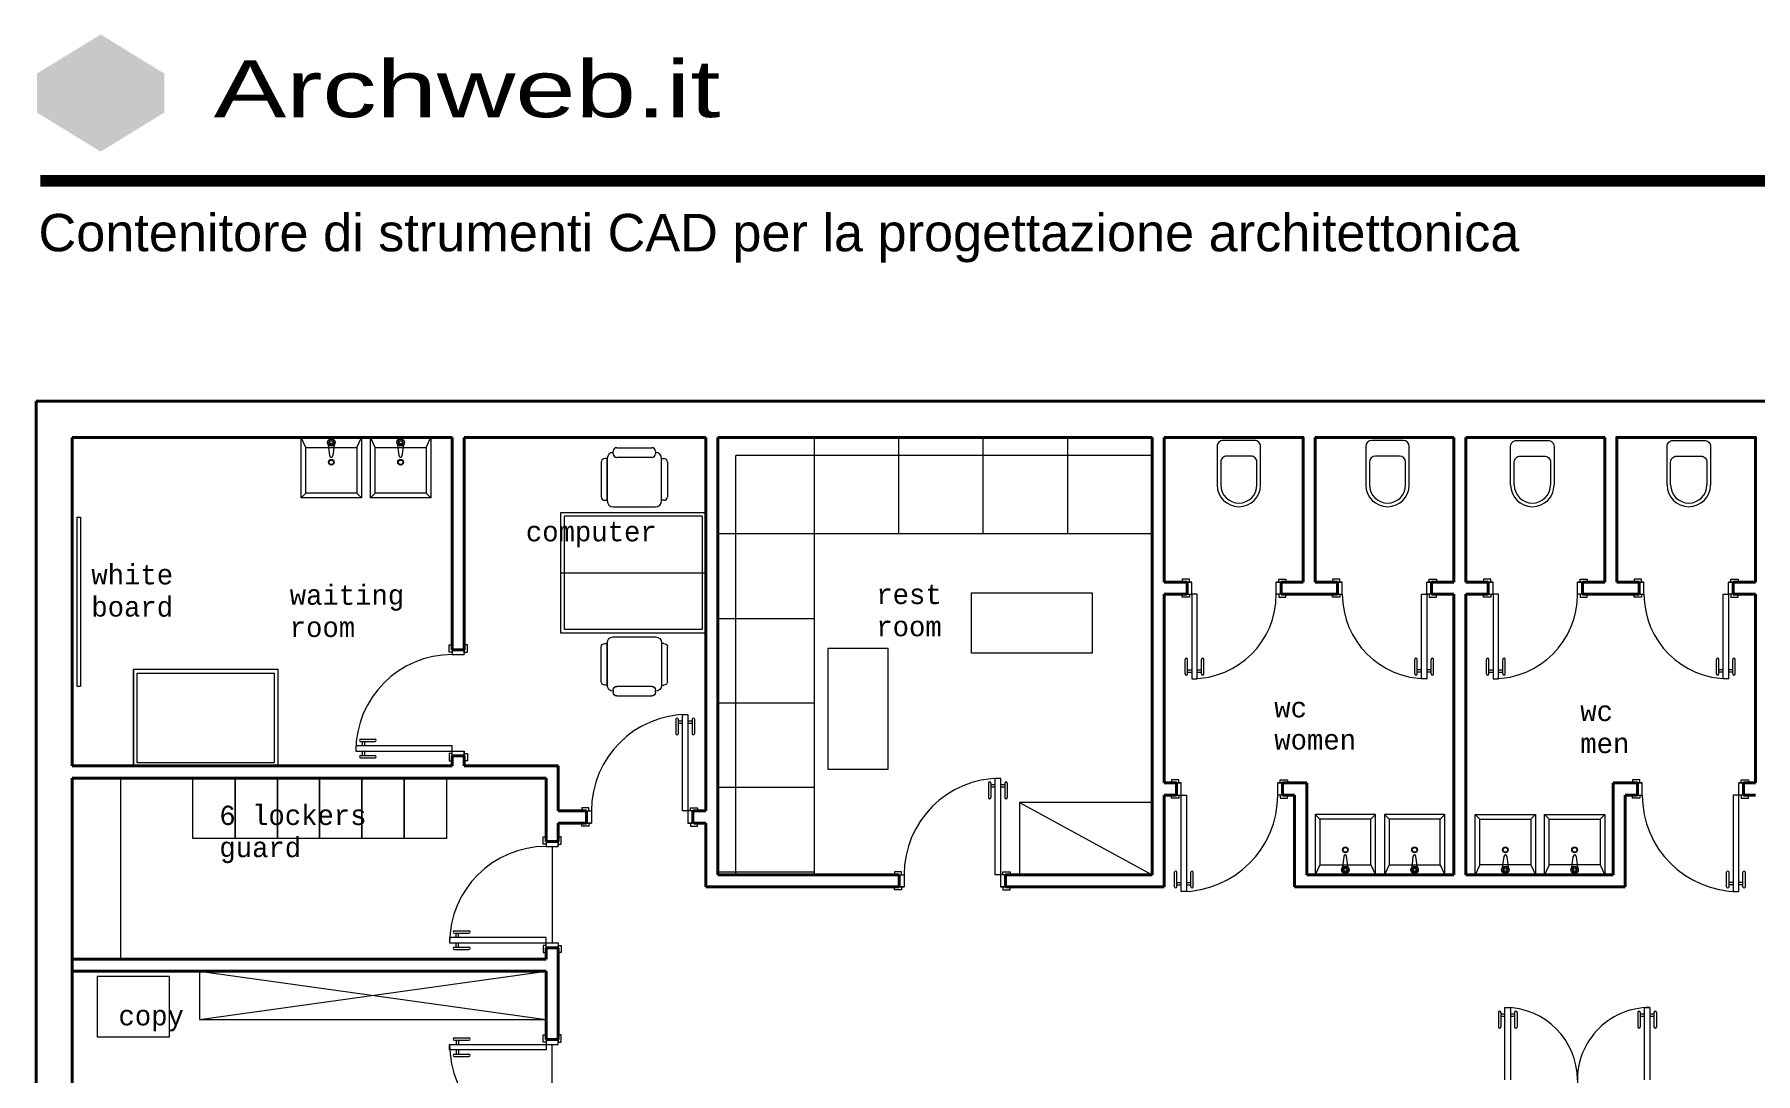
# Model space of a CAD drawing. Header units: millimetres. Extents: x 321.9 to 346.7, y 165.5 to 190.4.
# Drawn here: x 322 to 336.26, y 181.76 to 190.38 of the extents above; entities that cross this region are included whole.
import ezdxf
from ezdxf.enums import TextEntityAlignment as Align

# ---------------------------------------------------------------- set-up
doc = ezdxf.new("R2010")
doc.units = ezdxf.units.MM
doc.linetypes.add('DASHED2', pattern=[9.525, 6.35, -3.175])
for name, color, linetype, lineweight in [('ARREDI attrezzature - furniture', 175, 'Continuous', 9), ('MURATURA sezioni - section wall', 7, 'Continuous', 40), ('PORTE finestre - doors windows', 252, 'Continuous', 5), ('www.archweb.it - All rights reserved', 2, 'Continuous', 5)]:
    doc.layers.add(name, color=color, linetype=linetype, lineweight=lineweight)
doc.layers.add('SCRITTE - txt', color=252, linetype='Continuous')
doc.styles.add('LUCIDA', font='lucon.TTF')
doc.styles.get("Standard").update_dxf_attribs({"font": 'arial.ttf'})

# ---------------------------------------------------------------- blocks, each defined once
blk = doc.blocks.new('A$C58DF7E19')
at = {"true_color": 0xababab}
h = blk.add_hatch(color=253, dxfattribs=at)
h.dxf.hatch_style = 1
h.paths.add_polyline_path([(-7.13, -10.92), (-6.51, -10.56), (-6.51, -3.76), (-13.02, -7.52)])
h.paths.add_polyline_path([(-6.51, -10.56), (-0.62, -7.16), (-6.51, -3.76)])
h.paths.add_polyline_path([(-0.62, -7.16), (0, -6.8), (0.62, -7.16), (6.51, -3.76), (0, 0), (-6.51, -3.76)])
h.paths.add_polyline_path([(0.62, -7.16), (6.51, -10.56), (6.51, -3.76)])
h.paths.add_polyline_path([(6.51, -10.56), (7.13, -10.92), (13.02, -7.52), (6.51, -3.76)])
at = {"true_color": 0x878787}
h = blk.add_hatch(color=252, dxfattribs=at)
h.dxf.hatch_style = 1
h.paths.add_polyline_path([(7.13, -10.92), (7.13, -11.63), (13.02, -15.03), (13.02, -7.52)])
h.paths.add_polyline_path([(7.13, -11.63), (7.13, -18.43), (13.02, -15.03)])
h.paths.add_polyline_path([(-7.13, -18.43), (-7.13, -11.63), (-13.02, -15.03)])
h.paths.add_polyline_path([(-7.13, -11.63), (-7.13, -10.92), (-13.02, -7.52), (-13.02, -15.03)])
at = {"true_color": 0xffffff}
h = blk.add_hatch(color=7, dxfattribs=at)
h.dxf.hatch_style = 1
h.paths.add_polyline_path([(0, -8.23), (5.89, -11.63), (5.89, -19.15), (7.13, -18.43), (7.13, -10.92), (0, -6.8), (-7.13, -10.92), (-7.13, -18.43), (-5.89, -19.15), (-5.89, -11.63)])
at = {"true_color": 0xaa0e10}
h = blk.add_hatch(color=14, dxfattribs=at)
h.dxf.hatch_style = 1
h.paths.add_polyline_path([(5.89, -11.63), (0, -8.23), (-5.89, -11.63), (0, -15.03)])
at = {"true_color": 0x890b0d}
h = blk.add_hatch(color=16, dxfattribs=at)
h.dxf.hatch_style = 1
h.paths.add_polyline_path([(-5.89, -11.63), (-5.89, -19.15), (0, -22.55), (0, -15.03)])
h.paths.add_polyline_path([(5.89, -19.15), (5.89, -11.63), (0, -15.03), (0, -22.55)])

msp = doc.modelspace()

# ---------------------------------------------------------------- linework, layer by layer
at = {"layer": 'ARREDI attrezzature - furniture', "ltscale": 1.2}
for p, q in [((324.249, 186.953), (324.211, 187.035)), ((324.823, 186.953), (324.785, 187.035)), ((324.249, 186.573), (324.211, 186.535)), ((324.673, 186.573), (324.711, 186.535)), ((324.823, 186.573), (324.785, 186.535)), ((325.247, 186.573), (325.285, 186.535)), ((332.652, 183.872), (332.614, 183.91)), ((333.076, 183.872), (333.114, 183.91)), ((333.226, 183.872), (333.188, 183.91)), ((333.65, 183.872), (333.688, 183.91)), ((333.978, 183.872), (333.94, 183.91)), ((334.402, 183.872), (334.44, 183.91)), ((334.552, 183.872), (334.514, 183.91)), ((334.976, 183.872), (335.014, 183.91)), ((332.652, 183.492), (332.614, 183.41)), ((333.226, 183.492), (333.188, 183.41)), ((334.402, 183.492), (334.44, 183.41)), ((334.976, 183.492), (335.014, 183.41))]:
    msp.add_line(p, q, dxfattribs=at)
at = {"layer": 'ARREDI attrezzature - furniture'}
for p, q in [((324.673, 186.953), (324.711, 187.035)), ((325.247, 186.953), (325.285, 187.035)), ((328.464, 183.41), (328.464, 187.035)), ((329.164, 186.235), (329.164, 187.035)), ((329.864, 186.235), (329.864, 187.035)), ((330.564, 186.235), (330.564, 187.035)), ((333.344, 187.011), (333.084, 187.011)), ((324.249, 186.573), (324.249, 186.953)), ((324.249, 186.953), (324.673, 186.953)), ((324.448, 186.883), (324.437, 186.975)), ((324.485, 186.974), (324.473, 186.883)), ((324.673, 186.953), (324.673, 186.573)), ((324.823, 186.573), (324.823, 186.953)), ((324.823, 186.953), (325.247, 186.953)), ((325.022, 186.883), (325.011, 186.975)), ((325.059, 186.974), (325.046, 186.883)), ((325.247, 186.953), (325.247, 186.573)), ((326.747, 186.86), (326.727, 186.86)), ((326.747, 186.514), (326.747, 186.86)), ((326.747, 186.86), (326.747, 186.51)), ((326.797, 186.9), (326.797, 186.92)), ((326.797, 186.91), (326.797, 186.91)), ((326.827, 186.95), (327.117, 186.95)), ((327.117, 186.87), (326.827, 186.87)), ((327.147, 186.92), (327.147, 186.9)), ((327.197, 186.514), (327.197, 186.86)), ((327.197, 186.51), (327.197, 186.86)), ((327.197, 186.86), (327.216, 186.86)), ((327.814, 183.41), (327.814, 186.885)), ((331.264, 186.885), (327.814, 186.885)), ((333.034, 186.961), (333.034, 186.641)), ((333.314, 186.881), (333.114, 186.881)), ((333.394, 186.641), (333.394, 186.961)), ((326.697, 186.83), (326.697, 186.544)), ((327.246, 186.83), (327.246, 186.544)), ((333.064, 186.831), (333.064, 186.641)), ((333.364, 186.641), (333.364, 186.831)), ((324.673, 186.573), (324.249, 186.573)), ((325.247, 186.573), (324.823, 186.573)), ((326.727, 186.514), (326.747, 186.514)), ((326.797, 186.46), (327.147, 186.46)), ((327.216, 186.514), (327.197, 186.514)), ((322.352, 186.373), (322.382, 186.373)), ((322.352, 186.373), (322.352, 184.973)), ((322.382, 186.373), (322.382, 184.973)), ((326.364, 185.813), (326.364, 186.413)), ((326.364, 186.413), (327.564, 186.413)), ((326.394, 185.443), (326.394, 186.383)), ((327.534, 186.383), (326.394, 186.383)), ((327.534, 186.383), (327.534, 185.443)), ((327.564, 186.413), (327.564, 185.813)), ((327.564, 185.813), (327.564, 186.413)), ((331.264, 186.235), (327.664, 186.235)), ((326.364, 185.913), (327.564, 185.913)), ((326.364, 185.413), (326.364, 185.813)), ((327.564, 185.813), (327.564, 185.413)), ((327.564, 185.413), (327.564, 185.813)), ((327.534, 185.443), (326.394, 185.443)), ((327.664, 185.535), (328.464, 185.535)), ((327.564, 185.413), (326.364, 185.413)), ((326.697, 185.012), (326.697, 185.298)), ((326.727, 185.328), (326.747, 185.328)), ((326.747, 184.982), (326.747, 185.332)), ((326.747, 185.328), (326.747, 184.982)), ((326.797, 185.382), (327.147, 185.382)), ((327.197, 185.332), (327.197, 184.982)), ((327.197, 185.328), (327.197, 184.982)), ((327.216, 185.328), (327.197, 185.328)), ((327.246, 185.012), (327.246, 185.298)), ((324.02, 185.112), (322.82, 185.112)), ((322.82, 185.112), (322.82, 184.312)), ((322.82, 184.312), (322.82, 185.112)), ((322.85, 185.082), (322.85, 184.342)), ((322.85, 185.082), (323.99, 185.082)), ((323.99, 184.342), (323.99, 185.082)), ((324.02, 184.312), (324.02, 185.112)), ((322.352, 184.973), (322.382, 184.973)), ((326.747, 184.982), (326.727, 184.982)), ((326.797, 184.942), (326.797, 184.922)), ((326.797, 184.932), (326.797, 184.932)), ((327.117, 184.972), (326.827, 184.972)), ((326.827, 184.892), (327.117, 184.892)), ((327.147, 184.922), (327.147, 184.942)), ((327.197, 184.982), (327.216, 184.982)), ((327.664, 184.835), (328.464, 184.835)), ((322.82, 184.312), (324.02, 184.312)), ((322.85, 184.342), (323.99, 184.342)), ((327.664, 184.135), (328.464, 184.135)), ((330.164, 184.01), (331.264, 183.41)), ((333.076, 183.872), (332.652, 183.872)), ((332.652, 183.872), (332.652, 183.492)), ((333.076, 183.492), (333.076, 183.872)), ((333.65, 183.872), (333.226, 183.872)), ((333.226, 183.872), (333.226, 183.492)), ((333.65, 183.492), (333.65, 183.872)), ((333.978, 183.492), (333.978, 183.872)), ((333.978, 183.872), (334.402, 183.872)), ((334.402, 183.872), (334.402, 183.492)), ((334.552, 183.492), (334.552, 183.872)), ((334.552, 183.872), (334.976, 183.872)), ((334.976, 183.872), (334.976, 183.492)), ((326.291, 183.645), (326.291, 182.845)), ((327.664, 183.435), (328.464, 183.435)), ((332.652, 183.492), (333.076, 183.492)), ((332.851, 183.562), (332.84, 183.47)), ((332.888, 183.471), (332.875, 183.562)), ((333.076, 183.492), (333.114, 183.41)), ((333.226, 183.492), (333.65, 183.492)), ((333.424, 183.562), (333.414, 183.47)), ((333.461, 183.471), (333.449, 183.562)), ((333.65, 183.492), (333.688, 183.41)), ((333.978, 183.492), (333.94, 183.41)), ((334.402, 183.492), (333.978, 183.492)), ((334.166, 183.471), (334.179, 183.562)), ((334.203, 183.562), (334.214, 183.47)), ((334.552, 183.492), (334.514, 183.41)), ((334.976, 183.492), (334.552, 183.492)), ((334.74, 183.471), (334.752, 183.562)), ((334.777, 183.562), (334.788, 183.47)), ((326.291, 181.204), (326.291, 182.004))]:
    msp.add_line(p, q, dxfattribs=at)
at = {"layer": 'ARREDI attrezzature - furniture', "linetype": 'Continuous'}
for p, q in [((322.714, 184.212), (322.714, 182.712)), ((323.367, 182.212), (326.241, 182.612)), ((323.367, 182.612), (323.367, 182.212)), ((323.367, 182.612), (326.241, 182.212)), ((323.367, 182.212), (326.241, 182.212))]:
    msp.add_line(p, q, dxfattribs=at)
at = {"layer": 'ARREDI attrezzature - furniture'}
for points in [[(324.711, 187.035), (324.711, 186.535), (324.211, 186.535), (324.211, 187.035)], [(324.447, 187.014), (324.438, 186.987), (324.461, 186.97), (324.484, 186.987), (324.475, 187.014)], [(325.285, 187.035), (325.285, 186.535), (324.785, 186.535), (324.785, 187.035)], [(325.021, 187.014), (325.012, 186.987), (325.035, 186.97), (325.058, 186.987), (325.049, 187.014)], [(329.766, 185.748), (330.766, 185.748), (330.766, 185.248), (329.766, 185.248)], [(328.575, 185.286), (328.575, 184.286), (329.075, 184.286), (329.075, 185.286)], [(330.164, 184.01), (330.164, 183.41), (331.264, 183.41), (331.264, 184.01)], [(333.114, 183.41), (333.114, 183.91), (332.614, 183.91), (332.614, 183.41)], [(333.688, 183.41), (333.688, 183.91), (333.188, 183.91), (333.188, 183.41)], [(333.94, 183.41), (333.94, 183.91), (334.44, 183.91), (334.44, 183.41)], [(334.514, 183.41), (334.514, 183.91), (335.014, 183.91), (335.014, 183.41)], [(332.85, 183.431), (332.841, 183.458), (332.864, 183.475), (332.887, 183.458), (332.878, 183.431)], [(333.423, 183.431), (333.415, 183.458), (333.438, 183.475), (333.461, 183.458), (333.452, 183.431)], [(334.204, 183.431), (334.213, 183.458), (334.19, 183.475), (334.167, 183.458), (334.176, 183.431)], [(334.778, 183.431), (334.787, 183.458), (334.764, 183.475), (334.741, 183.458), (334.749, 183.431)], [(322.521, 182.066), (323.121, 182.066), (323.121, 182.566), (322.521, 182.566)]]:
    msp.add_lwpolyline(points, close=True, dxfattribs=at)
for points in [[(332.162, 186.641), (332.162, 186.961, 0.414214), (332.112, 187.011), (331.852, 187.011, 0.414214), (331.802, 186.961), (331.802, 186.641)], [(334.234, 186.641), (334.234, 186.961, -0.414214), (334.284, 187.011), (334.544, 187.011, -0.414214), (334.594, 186.961), (334.594, 186.641)], [(335.53, 186.641), (335.53, 186.961, -0.414214), (335.58, 187.011), (335.84, 187.011, -0.414214), (335.89, 186.961), (335.89, 186.641)], [(332.132, 186.641), (332.132, 186.831, 0.414214), (332.082, 186.881), (331.882, 186.881, 0.414214), (331.832, 186.831), (331.832, 186.641)], [(334.264, 186.641), (334.264, 186.831, -0.414214), (334.314, 186.881), (334.514, 186.881, -0.414214), (334.564, 186.831), (334.564, 186.641)], [(335.56, 186.641), (335.56, 186.831, -0.414214), (335.61, 186.881), (335.81, 186.881, -0.414214), (335.86, 186.831), (335.86, 186.641)]]:
    msp.add_lwpolyline(points, format="xyb", dxfattribs=at)
at = {"layer": 'ARREDI attrezzature - furniture', "linetype": 'Continuous'}
for points in [[(323.664, 183.712), (323.314, 183.712), (323.314, 184.212), (323.664, 184.212)], [(324.014, 183.712), (323.664, 183.712), (323.664, 184.212), (324.014, 184.212)], [(324.364, 183.712), (324.014, 183.712), (324.014, 184.212), (324.364, 184.212)], [(324.714, 183.712), (324.364, 183.712), (324.364, 184.212), (324.714, 184.212)], [(325.064, 183.712), (324.714, 183.712), (324.714, 184.212), (325.064, 184.212)], [(325.414, 183.712), (325.064, 183.712), (325.064, 184.212), (325.414, 184.212)]]:
    msp.add_lwpolyline(points, close=True, dxfattribs=at)
at = {"layer": 'ARREDI attrezzature - furniture'}
for centre, radius in [((324.461, 186.994), 0.0309), ((324.461, 186.994), 0.0126), ((325.035, 186.994), 0.0309), ((325.035, 186.994), 0.0126), ((324.461, 186.829), 0.0238), ((325.035, 186.829), 0.0238), ((324.461, 186.829), 0.019), ((325.035, 186.829), 0.019), ((332.864, 183.616), 0.0238), ((332.864, 183.616), 0.019), ((333.438, 183.616), 0.0238), ((333.438, 183.616), 0.019), ((334.19, 183.616), 0.0238), ((334.19, 183.616), 0.019), ((334.764, 183.616), 0.0238), ((334.764, 183.616), 0.019), ((332.864, 183.451), 0.0309), ((332.864, 183.451), 0.0126), ((333.438, 183.451), 0.0309), ((333.438, 183.451), 0.0126), ((334.19, 183.451), 0.0309), ((334.19, 183.451), 0.0126), ((334.764, 183.451), 0.0309), ((334.764, 183.451), 0.0126)]:
    msp.add_circle(centre, radius, dxfattribs=at)
for centre, radius, start, end in [((333.084, 186.961), 0.05, 90, 180), ((333.344, 186.961), 0.05, 0, 90), ((324.46, 186.883), 0.0123, 179.5099, 359.5099), ((325.034, 186.883), 0.0123, 179.5099, 359.5099), ((333.114, 186.831), 0.05, 90, 180), ((333.314, 186.831), 0.05, 0, 90), ((331.982, 186.641), 0.18, 180, 0), ((331.982, 186.641), 0.15, 180, 0), ((333.214, 186.641), 0.18, 180, 0), ((333.214, 186.641), 0.15, 180, 0), ((334.414, 186.641), 0.18, 180, 0), ((334.414, 186.641), 0.15, 180, 0), ((335.71, 186.641), 0.18, 180, 0), ((335.71, 186.641), 0.15, 180, 0), ((332.863, 183.562), 0.0123, 0.4901, 180.4901), ((333.437, 183.562), 0.0123, 0.4901, 180.4901), ((334.191, 183.562), 0.0123, 359.5099, 179.5099), ((334.765, 183.562), 0.0123, 359.5099, 179.5099)]:
    msp.add_arc(centre, radius, start, end, dxfattribs=at)
for centre, major_axis, start_param, end_param in [((326.727, 186.83), (-0.0212, 0.0212), -0.785398, 0.785398), ((326.797, 186.86), (0.0354, 0.0354), 0.785398, 2.356194), ((326.827, 186.92), (-0.0212, 0.0212), -0.785398, 0.785398), ((326.827, 186.9), (-0.0212, 0.0212), 0.785398, 2.356194), ((327.117, 186.92), (-0.0212, 0.0212), 3.926991, 5.497787), ((327.117, 186.9), (0.0212, 0.0212), 3.926991, 5.497787), ((327.147, 186.86), (-0.0354, 0.0354), 3.926991, 5.497787), ((327.216, 186.83), (0.0212, 0.0212), 5.497787, 7.068583), ((326.727, 186.544), (0.0212, 0.0212), 2.356194, 3.926991), ((326.797, 186.51), (-0.0354, 0.0354), 0.785398, 2.356194), ((327.147, 186.51), (0.0354, 0.0354), 3.926991, 5.497787), ((327.216, 186.544), (-0.0212, 0.0212), 2.356194, 3.926991)]:
    msp.add_ellipse(centre, major_axis=major_axis, ratio=1, start_param=start_param, end_param=end_param, dxfattribs=at)
at = {"layer": 'ARREDI attrezzature - furniture', "extrusion": (0, 0, -1)}
for centre, major_axis, start_param, end_param in [((326.727, 185.298), (-0.0212, 0.0212), 5.497787, 7.068583), ((326.797, 185.332), (0.0354, 0.0354), 3.926991, 5.497787), ((327.147, 185.332), (-0.0354, 0.0354), 0.785398, 2.356194), ((327.216, 185.298), (0.0212, 0.0212), -0.785398, 0.785398), ((326.727, 185.012), (0.0212, 0.0212), 2.356194, 3.926991), ((327.216, 185.012), (-0.0212, 0.0212), 2.356194, 3.926991), ((326.797, 184.982), (-0.0354, 0.0354), 3.926991, 5.497787), ((326.827, 184.942), (0.0212, 0.0212), 3.926991, 5.497787), ((326.827, 184.922), (0.0212, 0.0212), 2.356194, 3.926991), ((327.117, 184.942), (-0.0212, 0.0212), 0.785398, 2.356194), ((327.117, 184.922), (0.0212, 0.0212), 0.785398, 2.356194), ((327.147, 184.982), (0.0354, 0.0354), 0.785398, 2.356194)]:
    msp.add_ellipse(centre, major_axis=major_axis, ratio=1, start_param=start_param, end_param=end_param, dxfattribs=at)
at = {"layer": 'MURATURA sezioni - section wall'}
for p, q in [((322.014, 187.335), (345.969, 187.335)), ((322.314, 187.035), (322.314, 184.312)), ((322.314, 187.035), (325.463, 187.035)), ((325.563, 187.035), (327.564, 187.035)), ((327.664, 187.035), (331.264, 187.035)), ((331.264, 183.41), (331.264, 187.035)), ((331.264, 183.41), (331.264, 187.035)), ((331.364, 185.835), (331.364, 187.035)), ((331.364, 187.035), (332.514, 187.035)), ((332.614, 185.835), (332.614, 187.035)), ((332.614, 187.035), (333.764, 187.035)), ((332.614, 187.035), (332.764, 187.035)), ((333.764, 187.035), (333.764, 185.835)), ((333.864, 187.035), (333.864, 185.835)), ((333.864, 187.035), (335.014, 187.035)), ((335.014, 185.835), (335.014, 187.035)), ((331.364, 185.835), (331.364, 185.96)), ((331.364, 185.835), (331.552, 185.835)), ((331.364, 184.171), (331.364, 185.735)), ((331.552, 185.735), (331.364, 185.735)), ((331.364, 184.171), (331.364, 185.735)), ((331.552, 185.835), (331.552, 185.735)), ((332.332, 185.835), (332.514, 185.835)), ((332.332, 185.735), (332.332, 185.835)), ((332.799, 185.735), (332.332, 185.735)), ((332.614, 185.835), (332.799, 185.835)), ((332.799, 185.835), (332.799, 185.735)), ((333.764, 185.835), (333.579, 185.835)), ((333.579, 185.835), (333.579, 185.735)), ((333.764, 185.735), (333.579, 185.735)), ((333.764, 185.735), (333.764, 183.41)), ((333.864, 185.835), (334.049, 185.835)), ((333.864, 185.735), (334.049, 185.735)), ((333.864, 185.735), (333.864, 183.41)), ((334.049, 185.835), (334.049, 185.735)), ((334.829, 185.835), (334.829, 185.735)), ((335.014, 185.835), (334.829, 185.835)), ((334.829, 185.735), (335.299, 185.735)), ((335.299, 185.835), (335.114, 185.835)), ((335.299, 185.735), (335.299, 185.835)), ((336.264, 185.835), (336.079, 185.835)), ((336.079, 185.835), (336.079, 185.735)), ((336.079, 185.735), (336.264, 185.735)), ((331.364, 183.31), (331.364, 184.071)), ((332.544, 184.071), (332.544, 183.41)), ((335.084, 184.071), (335.084, 183.41))]:
    msp.add_line(p, q, dxfattribs=at)
at = {"layer": 'MURATURA sezioni - section wall', "linetype": 'Continuous'}
for p, q in [((322.014, 187.335), (322.014, 168.935)), ((325.463, 187.035), (325.463, 185.275)), ((325.563, 187.035), (325.563, 185.275)), ((327.564, 183.939), (327.564, 187.035)), ((327.664, 183.41), (327.664, 187.035)), ((336.264, 184.171), (336.264, 185.735)), ((325.563, 185.275), (325.463, 185.275)), ((322.314, 184.312), (325.463, 184.312)), ((325.563, 184.395), (325.463, 184.395)), ((325.463, 184.395), (325.463, 184.312)), ((325.563, 184.395), (325.563, 184.312)), ((325.563, 184.312), (326.341, 184.312)), ((326.341, 184.312), (326.341, 183.939)), ((322.314, 184.212), (322.314, 179.407)), ((322.314, 184.212), (326.241, 184.212)), ((326.241, 184.212), (326.241, 183.685)), ((331.464, 184.171), (331.364, 184.171)), ((331.464, 184.171), (331.464, 184.071)), ((332.344, 184.171), (332.544, 184.171)), ((332.344, 184.171), (332.344, 184.071)), ((332.444, 184.171), (332.544, 184.171)), ((332.544, 184.171), (332.544, 183.41)), ((335.084, 184.171), (335.084, 183.41)), ((335.184, 184.171), (335.084, 184.171)), ((335.284, 184.171), (335.084, 184.171)), ((335.284, 184.171), (335.284, 184.071)), ((336.164, 184.171), (336.264, 184.171)), ((336.164, 184.171), (336.164, 184.071)), ((331.464, 184.071), (331.364, 184.071)), ((332.344, 184.071), (332.444, 184.071)), ((332.444, 183.31), (332.444, 184.071)), ((335.184, 183.31), (335.184, 184.071)), ((335.284, 184.071), (335.184, 184.071)), ((336.164, 184.071), (336.264, 184.071)), ((326.341, 183.939), (326.576, 183.939)), ((326.576, 183.939), (326.576, 183.839)), ((327.456, 183.939), (327.456, 183.839)), ((327.456, 183.939), (327.564, 183.939)), ((326.341, 183.839), (326.341, 183.753)), ((326.341, 183.839), (326.576, 183.839)), ((326.341, 183.839), (326.341, 183.685)), ((327.466, 183.839), (327.564, 183.839)), ((327.564, 183.31), (327.564, 183.839)), ((326.341, 183.685), (326.241, 183.685)), ((327.564, 183.31), (329.167, 183.31)), ((327.664, 183.41), (329.167, 183.41)), ((329.167, 183.31), (329.167, 183.41)), ((330.047, 183.31), (330.047, 183.41)), ((330.047, 183.41), (331.264, 183.41)), ((330.047, 183.31), (331.364, 183.31)), ((332.444, 183.31), (335.184, 183.31)), ((332.444, 183.31), (332.864, 183.31)), ((332.544, 183.41), (333.764, 183.41)), ((332.544, 183.41), (332.764, 183.41)), ((333.864, 183.41), (335.084, 183.41)), ((326.341, 182.805), (326.241, 182.805)), ((326.241, 182.805), (326.241, 182.712)), ((326.341, 182.805), (326.341, 182.044)), ((322.314, 182.712), (326.241, 182.712)), ((322.314, 182.612), (326.241, 182.612)), ((326.241, 182.612), (326.241, 182.044)), ((326.341, 182.044), (326.241, 182.044))]:
    msp.add_line(p, q, dxfattribs=at)
at = {"layer": 'MURATURA sezioni - section wall'}
for points in [[(332.514, 185.835), (332.514, 187.035), (331.364, 187.035)], [(335.114, 185.835), (335.114, 187.035), (336.264, 187.035), (336.264, 185.835)]]:
    msp.add_lwpolyline(points, dxfattribs=at)
at = {"layer": 'PORTE finestre - doors windows'}
for p, q in [((331.572, 185.86), (331.512, 185.86)), ((331.512, 185.86), (331.512, 185.835)), ((331.572, 185.835), (331.572, 185.86)), ((332.312, 185.86), (332.372, 185.86)), ((332.312, 185.835), (332.312, 185.86)), ((332.372, 185.86), (332.372, 185.835)), ((332.819, 185.86), (332.759, 185.86)), ((332.759, 185.86), (332.759, 185.835)), ((332.819, 185.835), (332.819, 185.86)), ((333.559, 185.86), (333.619, 185.86)), ((333.559, 185.835), (333.559, 185.86)), ((333.619, 185.86), (333.619, 185.835)), ((334.069, 185.86), (334.009, 185.86)), ((334.009, 185.86), (334.009, 185.835)), ((334.069, 185.835), (334.069, 185.86)), ((334.809, 185.86), (334.869, 185.86)), ((334.809, 185.835), (334.809, 185.86)), ((334.869, 185.86), (334.869, 185.835)), ((335.319, 185.86), (335.259, 185.86)), ((335.259, 185.86), (335.259, 185.835)), ((335.319, 185.835), (335.319, 185.86)), ((336.059, 185.86), (336.119, 185.86)), ((336.059, 185.835), (336.059, 185.86)), ((336.119, 185.86), (336.119, 185.835)), ((331.512, 185.835), (331.572, 185.835)), ((331.512, 185.71), (331.512, 185.735)), ((331.512, 185.735), (331.572, 185.735)), ((331.552, 185.835), (331.592, 185.835)), ((331.592, 185.835), (331.552, 185.835)), ((331.552, 185.835), (331.552, 185.735)), ((331.552, 185.735), (331.592, 185.735)), ((331.572, 185.735), (331.572, 185.71)), ((331.592, 185.735), (331.592, 185.835)), ((331.637, 185.735), (331.592, 185.735)), ((331.592, 185.735), (331.592, 185.035)), ((331.637, 185.035), (331.637, 185.735)), ((332.332, 185.835), (332.292, 185.835)), ((332.292, 185.735), (332.292, 185.835)), ((332.292, 185.835), (332.332, 185.835)), ((332.332, 185.735), (332.292, 185.735)), ((332.372, 185.835), (332.312, 185.835)), ((332.372, 185.735), (332.312, 185.735)), ((332.312, 185.735), (332.312, 185.71)), ((332.332, 185.835), (332.332, 185.735)), ((332.372, 185.71), (332.372, 185.735)), ((332.759, 185.835), (332.819, 185.835)), ((332.759, 185.71), (332.759, 185.735)), ((332.759, 185.735), (332.819, 185.735)), ((332.799, 185.835), (332.839, 185.835)), ((332.839, 185.835), (332.799, 185.835)), ((332.799, 185.835), (332.799, 185.735)), ((332.799, 185.735), (332.839, 185.735)), ((332.819, 185.735), (332.819, 185.71)), ((332.839, 185.735), (332.839, 185.835)), ((333.494, 185.735), (333.539, 185.735)), ((333.494, 185.035), (333.494, 185.735)), ((333.579, 185.835), (333.539, 185.835)), ((333.539, 185.735), (333.539, 185.835)), ((333.539, 185.835), (333.579, 185.835)), ((333.579, 185.735), (333.539, 185.735)), ((333.539, 185.735), (333.539, 185.035)), ((333.619, 185.835), (333.559, 185.835)), ((333.619, 185.735), (333.559, 185.735)), ((333.559, 185.735), (333.559, 185.71)), ((333.579, 185.835), (333.579, 185.735)), ((333.619, 185.71), (333.619, 185.735)), ((334.009, 185.835), (334.069, 185.835)), ((334.009, 185.71), (334.009, 185.735)), ((334.009, 185.735), (334.069, 185.735)), ((334.049, 185.835), (334.089, 185.835)), ((334.089, 185.835), (334.049, 185.835)), ((334.049, 185.835), (334.049, 185.735)), ((334.049, 185.735), (334.089, 185.735)), ((334.069, 185.735), (334.069, 185.71)), ((334.089, 185.735), (334.089, 185.835)), ((334.134, 185.735), (334.089, 185.735)), ((334.089, 185.735), (334.089, 185.035)), ((334.134, 185.035), (334.134, 185.735)), ((334.829, 185.835), (334.789, 185.835)), ((334.789, 185.735), (334.789, 185.835)), ((334.789, 185.835), (334.829, 185.835)), ((334.829, 185.735), (334.789, 185.735)), ((334.869, 185.835), (334.809, 185.835)), ((334.869, 185.735), (334.809, 185.735)), ((334.809, 185.735), (334.809, 185.71)), ((334.829, 185.835), (334.829, 185.735)), ((334.869, 185.71), (334.869, 185.735)), ((335.259, 185.835), (335.319, 185.835)), ((335.259, 185.71), (335.259, 185.735)), ((335.259, 185.735), (335.319, 185.735)), ((335.299, 185.835), (335.339, 185.835)), ((335.339, 185.835), (335.299, 185.835)), ((335.299, 185.835), (335.299, 185.735)), ((335.299, 185.735), (335.339, 185.735)), ((335.319, 185.735), (335.319, 185.71)), ((335.339, 185.735), (335.339, 185.835)), ((335.994, 185.735), (336.039, 185.735)), ((335.994, 185.035), (335.994, 185.735)), ((336.079, 185.835), (336.039, 185.835)), ((336.039, 185.735), (336.039, 185.835)), ((336.039, 185.835), (336.079, 185.835)), ((336.079, 185.735), (336.039, 185.735)), ((336.039, 185.735), (336.039, 185.035)), ((336.119, 185.835), (336.059, 185.835)), ((336.119, 185.735), (336.059, 185.735)), ((336.059, 185.735), (336.059, 185.71)), ((336.079, 185.835), (336.079, 185.735)), ((336.119, 185.71), (336.119, 185.735)), ((331.572, 185.71), (331.512, 185.71)), ((332.312, 185.71), (332.372, 185.71)), ((332.819, 185.71), (332.759, 185.71)), ((333.559, 185.71), (333.619, 185.71)), ((334.069, 185.71), (334.009, 185.71)), ((334.809, 185.71), (334.869, 185.71)), ((335.319, 185.71), (335.259, 185.71)), ((336.059, 185.71), (336.119, 185.71)), ((325.438, 185.255), (325.438, 185.315)), ((325.438, 185.315), (325.463, 185.315)), ((325.463, 185.315), (325.463, 185.255)), ((325.588, 185.315), (325.563, 185.315)), ((325.563, 185.315), (325.563, 185.255)), ((325.588, 185.255), (325.588, 185.315)), ((325.463, 185.255), (325.438, 185.255)), ((325.463, 185.275), (325.463, 185.235)), ((325.563, 185.275), (325.463, 185.275)), ((325.463, 185.235), (325.563, 185.235)), ((325.563, 185.275), (325.563, 185.235)), ((325.563, 185.235), (325.563, 185.275)), ((325.563, 185.255), (325.588, 185.255)), ((331.537, 185.075), (331.537, 185.195)), ((331.557, 185.075), (331.557, 185.195)), ((331.672, 185.075), (331.672, 185.195)), ((331.692, 185.075), (331.692, 185.195)), ((333.439, 185.075), (333.439, 185.195)), ((333.459, 185.075), (333.459, 185.195)), ((333.574, 185.075), (333.574, 185.195)), ((333.594, 185.075), (333.594, 185.195)), ((334.034, 185.075), (334.034, 185.195)), ((334.054, 185.075), (334.054, 185.195)), ((334.169, 185.075), (334.169, 185.195)), ((334.189, 185.075), (334.189, 185.195)), ((335.939, 185.075), (335.939, 185.195)), ((335.959, 185.075), (335.959, 185.195)), ((336.074, 185.075), (336.074, 185.195)), ((336.094, 185.075), (336.094, 185.195)), ((331.557, 185.11), (331.592, 185.11)), ((331.557, 185.09), (331.592, 185.09)), ((331.592, 185.035), (331.637, 185.035)), ((331.637, 185.11), (331.672, 185.11)), ((331.637, 185.09), (331.672, 185.09)), ((333.494, 185.11), (333.459, 185.11)), ((333.494, 185.09), (333.459, 185.09)), ((333.539, 185.035), (333.494, 185.035)), ((333.574, 185.11), (333.539, 185.11)), ((333.574, 185.09), (333.539, 185.09)), ((334.054, 185.11), (334.089, 185.11)), ((334.054, 185.09), (334.089, 185.09)), ((334.089, 185.035), (334.134, 185.035)), ((334.134, 185.11), (334.169, 185.11)), ((334.134, 185.09), (334.169, 185.09)), ((335.994, 185.11), (335.959, 185.11)), ((335.994, 185.09), (335.959, 185.09)), ((336.039, 185.035), (335.994, 185.035)), ((336.074, 185.11), (336.039, 185.11)), ((336.074, 185.09), (336.039, 185.09)), ((327.371, 184.739), (327.416, 184.739)), ((327.371, 183.939), (327.371, 184.739)), ((327.416, 184.739), (327.416, 183.939)), ((327.316, 184.699), (327.316, 184.579)), ((327.336, 184.699), (327.336, 184.579)), ((327.371, 184.684), (327.336, 184.684)), ((327.371, 184.664), (327.336, 184.664)), ((327.451, 184.684), (327.416, 184.684)), ((327.451, 184.664), (327.416, 184.664)), ((327.451, 184.699), (327.451, 184.579)), ((327.471, 184.699), (327.471, 184.579)), ((324.663, 184.48), (324.663, 184.435)), ((325.463, 184.48), (324.663, 184.48)), ((324.663, 184.435), (325.463, 184.435)), ((324.703, 184.535), (324.823, 184.535)), ((324.703, 184.515), (324.823, 184.515)), ((324.718, 184.48), (324.718, 184.515)), ((324.718, 184.4), (324.718, 184.435)), ((324.738, 184.48), (324.738, 184.515)), ((324.738, 184.4), (324.738, 184.435)), ((325.463, 184.435), (325.463, 184.48)), ((325.463, 184.395), (325.463, 184.435)), ((325.463, 184.435), (325.563, 184.435)), ((325.563, 184.395), (325.563, 184.435)), ((325.563, 184.435), (325.563, 184.395)), ((324.703, 184.4), (324.823, 184.4)), ((324.703, 184.38), (324.823, 184.38)), ((325.438, 184.415), (325.438, 184.355)), ((325.463, 184.415), (325.438, 184.415)), ((325.438, 184.355), (325.463, 184.355)), ((325.463, 184.355), (325.463, 184.415)), ((325.563, 184.395), (325.463, 184.395)), ((325.563, 184.355), (325.563, 184.415)), ((325.563, 184.415), (325.588, 184.415)), ((325.588, 184.355), (325.563, 184.355)), ((325.588, 184.415), (325.588, 184.355)), ((329.907, 184.17), (329.907, 184.05)), ((329.927, 184.17), (329.927, 184.05)), ((329.962, 184.155), (329.927, 184.155)), ((329.962, 184.21), (330.007, 184.21)), ((329.962, 183.41), (329.962, 184.21)), ((330.007, 184.21), (330.007, 183.41)), ((330.042, 184.155), (330.007, 184.155)), ((330.042, 184.17), (330.042, 184.05)), ((330.062, 184.17), (330.062, 184.05)), ((331.484, 184.196), (331.424, 184.196)), ((331.424, 184.196), (331.424, 184.171)), ((331.424, 184.171), (331.484, 184.171)), ((331.464, 184.171), (331.504, 184.171)), ((331.504, 184.171), (331.464, 184.171)), ((331.464, 184.171), (331.464, 184.071)), ((331.484, 184.171), (331.484, 184.196)), ((331.504, 184.071), (331.504, 184.171)), ((332.344, 184.171), (332.304, 184.171)), ((332.304, 184.071), (332.304, 184.171)), ((332.304, 184.171), (332.344, 184.171)), ((332.324, 184.196), (332.384, 184.196)), ((332.324, 184.171), (332.324, 184.196)), ((332.384, 184.171), (332.324, 184.171)), ((332.344, 184.171), (332.344, 184.071)), ((332.384, 184.196), (332.384, 184.171)), ((335.304, 184.196), (335.244, 184.196)), ((335.244, 184.196), (335.244, 184.171)), ((335.244, 184.171), (335.304, 184.171)), ((335.284, 184.171), (335.324, 184.171)), ((335.324, 184.171), (335.284, 184.171)), ((335.284, 184.171), (335.284, 184.071)), ((335.304, 184.171), (335.304, 184.196)), ((335.324, 184.071), (335.324, 184.171)), ((336.164, 184.171), (336.124, 184.171)), ((336.124, 184.071), (336.124, 184.171)), ((336.124, 184.171), (336.164, 184.171)), ((336.144, 184.196), (336.204, 184.196)), ((336.144, 184.171), (336.144, 184.196)), ((336.204, 184.171), (336.144, 184.171)), ((336.164, 184.171), (336.164, 184.071)), ((336.204, 184.196), (336.204, 184.171)), ((329.962, 184.135), (329.927, 184.135)), ((330.042, 184.135), (330.007, 184.135)), ((331.424, 184.046), (331.424, 184.071)), ((331.424, 184.071), (331.484, 184.071)), ((331.484, 184.046), (331.424, 184.046)), ((331.464, 184.071), (331.504, 184.071)), ((331.484, 184.071), (331.484, 184.046)), ((331.504, 183.271), (331.504, 184.071)), ((331.504, 184.071), (331.549, 184.071)), ((331.549, 184.071), (331.549, 183.271)), ((332.344, 184.071), (332.304, 184.071)), ((332.384, 184.071), (332.324, 184.071)), ((332.324, 184.071), (332.324, 184.046)), ((332.324, 184.046), (332.384, 184.046)), ((332.384, 184.046), (332.384, 184.071)), ((335.244, 184.046), (335.244, 184.071)), ((335.244, 184.071), (335.304, 184.071)), ((335.304, 184.046), (335.244, 184.046)), ((335.284, 184.071), (335.324, 184.071)), ((335.304, 184.071), (335.304, 184.046)), ((336.124, 184.071), (336.079, 184.071)), ((336.079, 184.071), (336.079, 183.271)), ((336.164, 184.071), (336.124, 184.071)), ((336.124, 183.271), (336.124, 184.071)), ((336.204, 184.071), (336.144, 184.071)), ((336.144, 184.071), (336.144, 184.046)), ((336.144, 184.046), (336.204, 184.046)), ((336.204, 184.046), (336.204, 184.071)), ((326.596, 183.964), (326.536, 183.964)), ((326.536, 183.964), (326.536, 183.939)), ((326.536, 183.939), (326.596, 183.939)), ((326.576, 183.939), (326.616, 183.939)), ((326.576, 183.839), (326.576, 183.939)), ((326.596, 183.939), (326.596, 183.964)), ((326.616, 183.939), (326.616, 183.839)), ((327.416, 183.939), (327.371, 183.939)), ((327.456, 183.939), (327.416, 183.939)), ((327.416, 183.939), (327.416, 183.839)), ((327.436, 183.964), (327.496, 183.964)), ((327.436, 183.939), (327.436, 183.964)), ((327.496, 183.939), (327.436, 183.939)), ((327.456, 183.839), (327.456, 183.939)), ((327.496, 183.964), (327.496, 183.939)), ((326.216, 183.665), (326.216, 183.725)), ((326.216, 183.725), (326.241, 183.725)), ((326.241, 183.725), (326.241, 183.665)), ((326.366, 183.725), (326.341, 183.725)), ((326.341, 183.725), (326.341, 183.665)), ((326.366, 183.665), (326.366, 183.725)), ((326.536, 183.814), (326.536, 183.839)), ((326.536, 183.839), (326.596, 183.839)), ((326.596, 183.814), (326.536, 183.814)), ((326.576, 183.839), (326.616, 183.839)), ((326.616, 183.839), (326.576, 183.839)), ((326.596, 183.839), (326.596, 183.814)), ((327.456, 183.839), (327.416, 183.839)), ((327.416, 183.839), (327.456, 183.839)), ((327.496, 183.839), (327.436, 183.839)), ((327.436, 183.839), (327.436, 183.814)), ((327.436, 183.814), (327.496, 183.814)), ((327.496, 183.814), (327.496, 183.839)), ((326.241, 183.665), (326.216, 183.665)), ((326.241, 183.685), (326.241, 183.645)), ((326.341, 183.685), (326.241, 183.685)), ((326.241, 183.645), (326.341, 183.645)), ((326.341, 183.685), (326.341, 183.645)), ((326.341, 183.645), (326.341, 183.685)), ((326.341, 183.665), (326.366, 183.665)), ((329.187, 183.435), (329.127, 183.435)), ((329.127, 183.435), (329.127, 183.41)), ((329.187, 183.41), (329.187, 183.435)), ((330.027, 183.435), (330.087, 183.435)), ((330.027, 183.41), (330.027, 183.435)), ((330.087, 183.435), (330.087, 183.41)), ((331.449, 183.311), (331.449, 183.431)), ((331.469, 183.311), (331.469, 183.431)), ((331.584, 183.311), (331.584, 183.431)), ((331.604, 183.311), (331.604, 183.431)), ((336.024, 183.311), (336.024, 183.431)), ((336.044, 183.311), (336.044, 183.431)), ((336.159, 183.311), (336.159, 183.431)), ((336.179, 183.311), (336.179, 183.431)), ((329.127, 183.41), (329.187, 183.41)), ((329.127, 183.285), (329.127, 183.31)), ((329.127, 183.31), (329.187, 183.31)), ((329.167, 183.41), (329.207, 183.41)), ((329.167, 183.31), (329.167, 183.41)), ((329.167, 183.31), (329.207, 183.31)), ((329.207, 183.31), (329.167, 183.31)), ((329.187, 183.31), (329.187, 183.285)), ((329.207, 183.41), (329.207, 183.31)), ((330.007, 183.41), (329.962, 183.41)), ((330.047, 183.41), (330.007, 183.41)), ((330.007, 183.41), (330.007, 183.31)), ((330.047, 183.31), (330.007, 183.31)), ((330.007, 183.31), (330.047, 183.31)), ((330.087, 183.41), (330.027, 183.41)), ((330.087, 183.31), (330.027, 183.31)), ((330.027, 183.31), (330.027, 183.285)), ((330.047, 183.31), (330.047, 183.41)), ((330.087, 183.285), (330.087, 183.31)), ((331.469, 183.346), (331.504, 183.346)), ((331.469, 183.326), (331.504, 183.326)), ((331.549, 183.346), (331.584, 183.346)), ((331.549, 183.326), (331.584, 183.326)), ((336.079, 183.346), (336.044, 183.346)), ((336.079, 183.326), (336.044, 183.326)), ((336.159, 183.346), (336.124, 183.346)), ((336.159, 183.326), (336.124, 183.326)), ((329.187, 183.285), (329.127, 183.285)), ((330.027, 183.285), (330.087, 183.285)), ((331.549, 183.271), (331.504, 183.271)), ((336.079, 183.271), (336.124, 183.271)), ((325.441, 182.89), (325.441, 182.845)), ((326.241, 182.89), (325.441, 182.89)), ((325.481, 182.945), (325.601, 182.945)), ((325.481, 182.925), (325.601, 182.925)), ((325.496, 182.89), (325.496, 182.925)), ((325.516, 182.89), (325.516, 182.925)), ((326.241, 182.845), (326.241, 182.89)), ((325.441, 182.845), (326.241, 182.845)), ((325.481, 182.81), (325.601, 182.81)), ((325.481, 182.79), (325.601, 182.79)), ((325.496, 182.81), (325.496, 182.845)), ((325.516, 182.81), (325.516, 182.845)), ((326.216, 182.825), (326.216, 182.765)), ((326.241, 182.825), (326.216, 182.825)), ((326.216, 182.765), (326.241, 182.765)), ((326.241, 182.805), (326.241, 182.845)), ((326.241, 182.845), (326.341, 182.845)), ((326.241, 182.765), (326.241, 182.825)), ((326.341, 182.805), (326.241, 182.805)), ((326.341, 182.845), (326.341, 182.805)), ((326.341, 182.765), (326.341, 182.825)), ((326.341, 182.825), (326.366, 182.825)), ((326.366, 182.765), (326.341, 182.765)), ((326.366, 182.825), (326.366, 182.765)), ((334.187, 182.31), (334.232, 182.31)), ((334.187, 181.71), (334.187, 182.31)), ((334.232, 182.31), (334.232, 181.71)), ((335.342, 182.31), (335.387, 182.31)), ((335.342, 181.71), (335.342, 182.31)), ((335.387, 182.31), (335.387, 181.71)), ((334.132, 182.27), (334.132, 182.15)), ((334.152, 182.27), (334.152, 182.15)), ((334.187, 182.255), (334.152, 182.255)), ((334.187, 182.235), (334.152, 182.235)), ((334.267, 182.255), (334.232, 182.255)), ((334.267, 182.235), (334.232, 182.235)), ((334.267, 182.27), (334.267, 182.15)), ((334.287, 182.27), (334.287, 182.15)), ((335.287, 182.27), (335.287, 182.15)), ((335.307, 182.27), (335.307, 182.15)), ((335.342, 182.255), (335.307, 182.255)), ((335.342, 182.235), (335.307, 182.235)), ((335.422, 182.255), (335.387, 182.255)), ((335.422, 182.235), (335.387, 182.235)), ((335.422, 182.27), (335.422, 182.15)), ((335.442, 182.27), (335.442, 182.15)), ((325.441, 181.959), (325.441, 182.004)), ((325.441, 182.004), (326.241, 182.004)), ((325.481, 182.059), (325.601, 182.059)), ((325.481, 182.039), (325.601, 182.039)), ((325.496, 182.039), (325.496, 182.004)), ((325.516, 182.039), (325.516, 182.004)), ((326.216, 182.024), (326.216, 182.084)), ((326.216, 182.084), (326.241, 182.084)), ((326.241, 182.024), (326.216, 182.024)), ((326.241, 182.084), (326.241, 182.024)), ((326.241, 182.044), (326.241, 182.004)), ((326.341, 182.044), (326.241, 182.044)), ((326.241, 182.004), (326.341, 182.004)), ((326.241, 182.004), (326.241, 181.959)), ((326.366, 182.084), (326.341, 182.084)), ((326.341, 182.084), (326.341, 182.024)), ((326.341, 182.004), (326.341, 182.044)), ((326.341, 182.024), (326.366, 182.024)), ((326.366, 182.024), (326.366, 182.084)), ((326.241, 181.959), (325.441, 181.959)), ((325.481, 181.924), (325.601, 181.924)), ((325.481, 181.904), (325.601, 181.904)), ((325.496, 181.959), (325.496, 181.924)), ((325.516, 181.959), (325.516, 181.924))]:
    msp.add_line(p, q, dxfattribs=at)
at = {"layer": 'PORTE finestre - doors windows', "linetype": 'DASHED2', "ltscale": 1500}
for centre, radius, start, end in [((331.592, 185.735), 0.7, 270, 360), ((333.539, 185.735), 0.7, 180, 270), ((334.089, 185.735), 0.7, 270, 360), ((336.039, 185.735), 0.7, 180, 270), ((325.463, 184.435), 0.8, 90, 180), ((327.416, 183.939), 0.8, 90, 180), ((330.007, 183.41), 0.8, 90, 180), ((331.504, 184.071), 0.8, 270, 0), ((336.124, 184.071), 0.8, 180, 270), ((326.241, 182.845), 0.8, 90, 180), ((334.187, 181.71), 0.6, 0, 90), ((335.387, 181.71), 0.6, 90, 184.7802), ((326.241, 182.004), 0.8, 180, 270)]:
    msp.add_arc(centre, radius, start, end, dxfattribs=at)
at = {"layer": 'PORTE finestre - doors windows'}
for centre, start, end in [((331.547, 185.195), 0, 180), ((331.682, 185.195), 0, 180), ((333.449, 185.195), 0, 180), ((333.584, 185.195), 0, 180), ((334.044, 185.195), 0, 180), ((334.179, 185.195), 0, 180), ((335.949, 185.195), 0, 180), ((336.084, 185.195), 0, 180), ((331.547, 185.075), 180, 0), ((331.682, 185.075), 180, 0), ((333.449, 185.075), 180, 0), ((333.584, 185.075), 180, 0), ((334.044, 185.075), 180, 0), ((334.179, 185.075), 180, 0), ((335.949, 185.075), 180, 0), ((336.084, 185.075), 180, 0), ((327.326, 184.699), 0, 180), ((327.326, 184.579), 180, 0), ((327.461, 184.699), 0, 180), ((327.461, 184.579), 180, 0), ((324.703, 184.525), 90, 270), ((324.823, 184.525), 270, 90), ((324.703, 184.39), 90, 270), ((324.823, 184.39), 270, 90), ((329.917, 184.17), 0, 180), ((330.052, 184.17), 0, 180), ((329.917, 184.05), 180, 0), ((330.052, 184.05), 180, 0), ((331.459, 183.431), 0, 180), ((331.594, 183.431), 0, 180), ((336.034, 183.431), 0, 180), ((336.169, 183.431), 0, 180), ((331.459, 183.311), 180, 0), ((331.594, 183.311), 180, 0), ((336.034, 183.311), 180, 0), ((336.169, 183.311), 180, 0), ((325.481, 182.935), 90, 270), ((325.601, 182.935), 270, 90), ((325.481, 182.8), 90, 270), ((325.601, 182.8), 270, 90), ((334.142, 182.27), 0, 180), ((334.142, 182.15), 180, 0), ((334.277, 182.27), 0, 180), ((334.277, 182.15), 180, 0), ((335.297, 182.27), 0, 180), ((335.297, 182.15), 180, 0), ((335.432, 182.27), 0, 180), ((335.432, 182.15), 180, 0), ((325.481, 182.049), 90, 270), ((325.601, 182.049), 270, 90), ((325.481, 181.914), 90, 270), ((325.601, 181.914), 270, 90)]:
    msp.add_arc(centre, 0.01, start, end, dxfattribs=at)
at = {"layer": 'www.archweb.it - All rights reserved', "color": 7, "ltscale": 0.02, "true_color": 0xffffff, "const_width": 0.0964}
msp.add_lwpolyline([(322.049, 189.163), (346.426, 189.163)], dxfattribs=at)

# ---------------------------------------------------------------- block references
at = {"layer": 'www.archweb.it - All rights reserved', "xscale": 0.0404995839347947, "yscale": 0.0430846637604066, "zscale": 0.0430846637603989}
msp.add_blockref('A$C58DF7E19', (322.549, 190.375), dxfattribs=at)

# ---------------------------------------------------------------- texts
at = {"layer": 'SCRITTE - txt', "char_height": 0.16, "attachment_point": 1, "style": 'LUCIDA'}
for s, insert, width in [('computer ', (326.073, 186.334), 1.16204), ('white board', (322.472, 185.977), 0.94602), ('waiting room', (324.116, 185.808), 0.94602), ('rest\\Proom', (328.977, 185.814), 0.94602), ('wc\\Pwomen', (332.275, 184.875), 0.94602), ('wc\\Pmen', (334.811, 184.845), 0.94602), ('6 lockers\\Pguard', (323.533, 183.983), 1.55626), ('copy', (322.697, 182.322), 0.94602)]:
    msp.add_mtext(s, dxfattribs=dict(at, insert=insert, width=width))
at = {"layer": 'www.archweb.it - All rights reserved', "color": 7, "width": 1.363615}
msp.add_text('Archweb.it', height=0.4721, dxfattribs=at).set_placement((323.487, 189.689), (327.685, 189.689), align=Align.FIT)
at = {"layer": 'www.archweb.it - All rights reserved', "color": 253}
msp.add_text('Contenitore di strumenti CAD per la progettazione architettonica', height=0.30993, dxfattribs=at).set_placement((322.034, 188.578))

doc.saveas('drawing.dxf')
